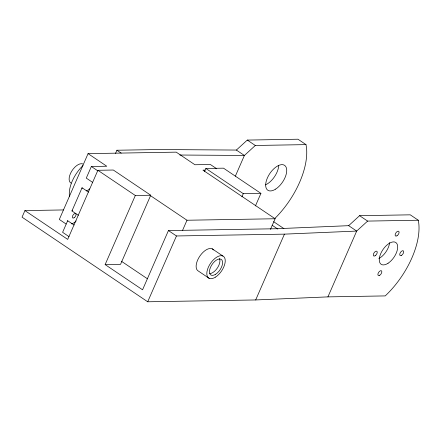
<?xml version="1.0" encoding="UTF-8"?>
<svg xmlns="http://www.w3.org/2000/svg" width="441" height="441" viewBox="0 0 441 441"><rect width="100%" height="100%" fill="white"/><g stroke="black" fill="none" stroke-linecap="round" stroke-linejoin="round"><path stroke-width="0.66" d="M67.655 221.046L67.666 220.72L74.082 225.042M63.487 209.938L24.928 210.589L22.05 217.17L147.702 301.782L255.681 299.952L327.928 296.881L385.219 295.911A62.55 31.995 -56 0 0 418.288 220.23L410.268 214.828L359.586 215.688L348.66 225.671L276.413 228.741L168.434 230.566L142.559 289.798L105.129 264.594L135.321 195.495L150.745 195.231L120.553 264.335L105.129 264.594M216.768 168.804L210.351 164.482L194.922 164.747L176.213 152.145L88.068 153.633L59.314 219.447L66.117 224.028M67.666 220.72L62.605 232.308L69.017 236.63M78.355 215.269L71.938 210.947L82.059 187.767L88.476 192.089M88.068 153.633L106.783 166.235L91.353 166.5L86.282 178.114L92.698 182.431M150.745 195.231L113.315 170.028L97.891 170.292L67.699 239.391L24.928 210.589M115.536 153.391L116.909 150.238L158.777 149.532L236.376 150.061L244.397 155.464L255.317 145.48L305.999 144.62A62.55 31.995 -56 0 1 274.407 218.896M204.497 171.604L205.864 168.462L223.493 168.164L260.923 193.367L255.433 205.93M147.702 301.782L176.455 235.968L284.434 234.138L356.681 231.073L367.607 221.09L418.288 220.23M182.602 230.274L186.984 220.241L275.129 218.753L270.471 229.403M235.356 176.146L244.397 155.464L179.845 155.023M241.922 196.807L243.294 193.665L260.923 193.367M255.681 299.952L284.434 234.138M327.928 296.881L356.681 231.073L348.66 225.671M71.938 210.947L72.721 210.203M236.376 150.061L247.296 140.078L297.978 139.218L305.999 144.62M204.955 170.11L202.943 170.143L275.129 218.753M247.296 140.078L255.317 145.48M359.586 215.688L367.607 221.09M205.864 168.462L243.294 193.665M273.635 221.691L283.894 228.598M272.152 225.257L277.852 229.094M116.909 150.238L121.187 153.121M150.039 195.363L186.984 220.241M97.891 170.292L135.321 195.495M91.353 166.5L97.77 170.816M212.193 248.818L222.887 256.017M168.434 230.566L176.455 235.968M209.177 278.337L198.483 271.132A13.131 6.714 -56 0 1 200.137 255.692A13.131 6.714 -56 0 1 213.554 249.937M121.286 261.177L147.432 278.784M82.059 187.767L82.098 188.561M389.629 242.594A13.131 6.714 -56 0 1 378.819 258.564M278.69 165.678A15.005 7.673 -56 0 1 265.432 184.862M219.464 258.586A9.377 4.796 -56 0 1 217.534 267.759A9.377 4.796 -56 0 1 209.762 273.602M69.551 196.631A26.256 13.434 -56 0 1 82.98 165.546M71.133 183.131A11.251 5.755 -56 0 1 71.74 171.119A11.251 5.755 -56 0 1 82.886 164.002M76.155 220.952A9.377 4.796 -56 0 1 71.525 223.89M89.71 188.825A9.377 4.796 -56 0 1 86.32 190.87M388.036 263.271A13.131 6.714 -56 0 0 396.674 243.327A13.131 6.714 -56 0 0 380.743 253.592A13.131 6.714 -56 0 0 388.036 263.271M397.005 235.775A2.811 1.439 -56 0 0 398.873 231.503A2.811 1.439 -56 0 0 395.461 233.68A2.811 1.439 -56 0 0 397.005 235.775M401.602 255.295A2.811 1.439 -56 0 0 403.465 251.023A2.811 1.439 -56 0 0 400.053 253.2A2.811 1.439 -56 0 0 401.602 255.295M379.751 275.261A2.811 1.439 -56 0 0 381.619 270.989A2.811 1.439 -56 0 0 378.207 273.166A2.811 1.439 -56 0 0 379.751 275.261M375.159 255.741A2.811 1.439 -56 0 0 377.022 251.469A2.811 1.439 -56 0 0 373.61 253.647A2.811 1.439 -56 0 0 375.159 255.741M275.625 189.112A15.005 7.673 -56 0 0 285.586 166.312A15.005 7.673 -56 0 0 267.384 177.938A15.005 7.673 -56 0 0 275.625 189.112M215.533 277.086A13.131 6.714 -56 0 0 224.243 257.136A13.131 6.714 -56 0 0 208.317 267.307A13.131 6.714 -56 0 0 215.533 277.086M215.677 274.252A9.377 4.796 -56 0 0 221.9 260.008A9.377 4.796 -56 0 0 210.522 267.268A9.377 4.796 -56 0 0 215.677 274.252M74.099 217.766A2.624 1.345 -56 0 0 75.841 213.775A2.624 1.345 -56 0 0 72.655 215.809A2.624 1.345 -56 0 0 74.099 217.766"/></g></svg>
